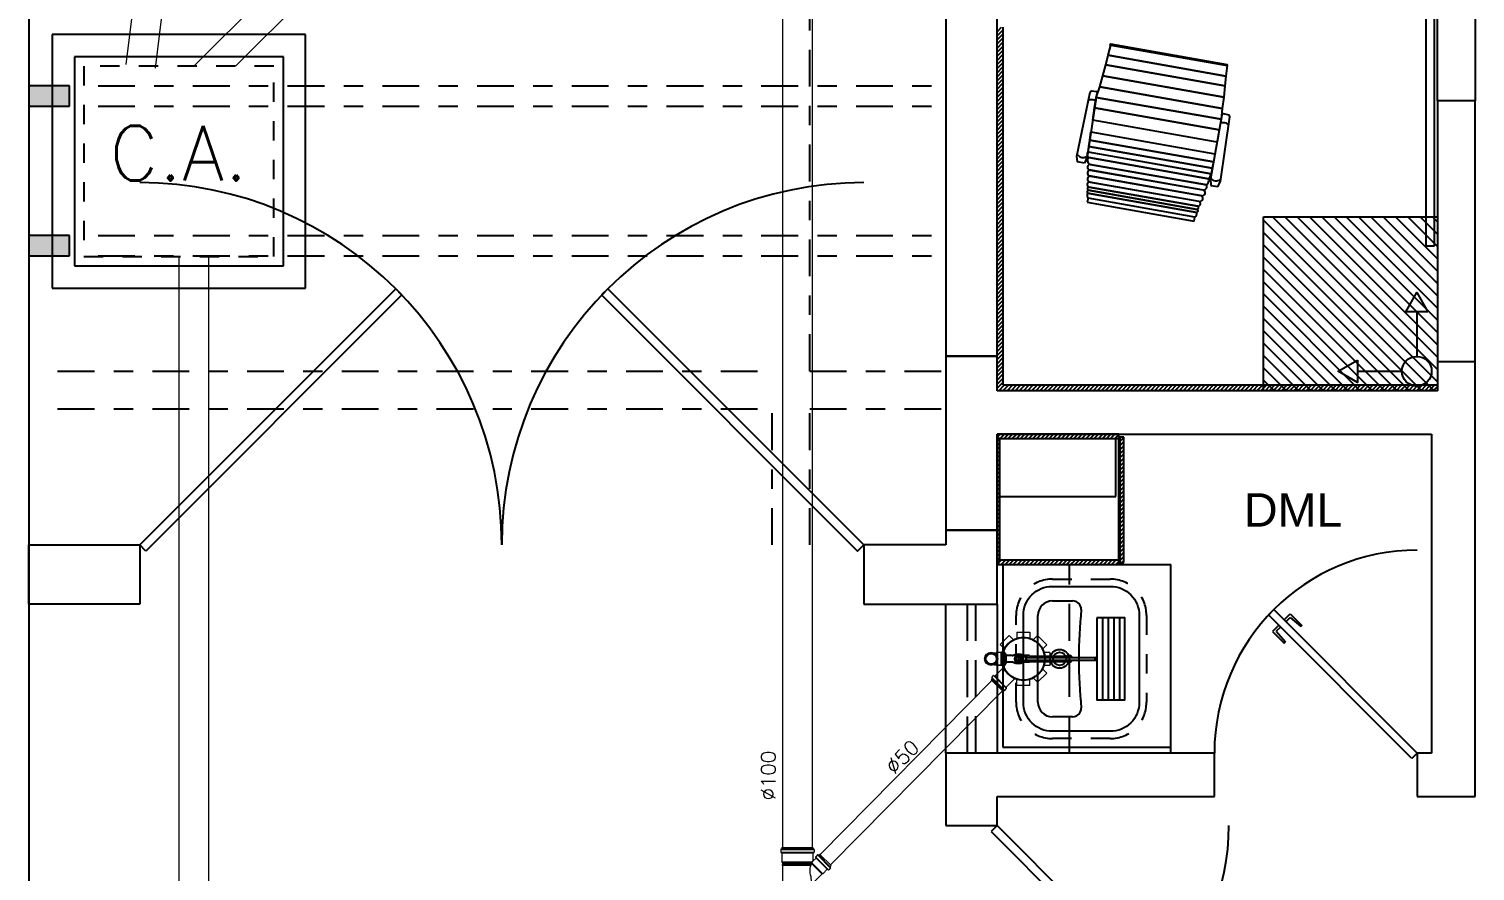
# Model space of a CAD drawing. Header units: millimetres. Extents: x 1573 to 2177, y 1587 to 1932.
# Drawn here: x 1890.93 to 1898.42, y 1909.54 to 1913.9 of the extents above; entities that cross this region are included whole.
import ezdxf
from ezdxf.enums import TextEntityAlignment as Align

# ---------------------------------------------------------------- set-up
doc = ezdxf.new("R2010")
doc.units = ezdxf.units.MM
doc.header["$LTSCALE"] = 0.03
doc.linetypes.add('DASHDOT', pattern=[25.4, 12.7, -6.35, 0, -6.35])
doc.linetypes.add('HIDDEN', pattern=[9.525, 6.35, -3.175])
for name, color, linetype in [('-HIDRO', 8, 'Continuous'), ('HIDROGRAFIA', 4, 'Continuous'), ('Texto-Tubos', 7, 'Continuous'), ('Tinterno', 9, 'Continuous')]:
    doc.layers.add(name, color=color, linetype=linetype)
doc.layers.add('TigreCad', color=2, linetype='Continuous', lineweight=13)
doc.styles.add('ARIAL', font='arial.ttf')
doc.styles.add('R80', font='simplex.shx', dxfattribs={"height": 12})
doc.styles.add('TCTUBOS-TXT', font='txt.shx')

# ---------------------------------------------------------------- blocks, each defined once
blk = doc.blocks.new('j9n40s')
at = {"layer": 'TigreCad'}
for p, q in [((9.8, 20.6), (17.8, 20.6)), ((19, 21.8), (17.8, 20.6)), ((17.8, 20.6), (17.8, 14.3)), ((19, 12.6), (19, 21.8)), ((34, 21.8), (19, 21.8)), ((35, 22.8), (34, 21.8)), ((39, 22.8), (35, 22.8)), ((35, 22.8), (35, -22.8)), ((39, 22.8), (39, -22.8)), ((9.8, -20.6), (17.8, -20.6)), ((17.8, -20.6), (17.8, -14.3)), ((19, -21.8), (17.8, -20.6)), ((19, -12.6), (19, -21.8)), ((34, -21.8), (19, -21.8)), ((35, -22.8), (34, -21.8)), ((39, -22.8), (35, -22.8))]:
    blk.add_line(p, q, dxfattribs=at)
for radius in [22.8, 20]:
    blk.add_circle((0, 0), radius, dxfattribs=at)
at = {"layer": 'Tinterno'}
blk.add_line((34, 21.8), (34, -21.8), dxfattribs=at)
blk.add_circle((0, 0), 18.8, dxfattribs=at)
blk = doc.blocks.new('27150012p')
at = {"layer": 'TigreCad'}
for p, q in [((-80.6, 48.8), (-48.8, 80.6)), ((-48.8, 80.6), (-35.1, 66.9)), ((-22.5, 91.5), (-22.5, 72.1)), ((-22.5, 91.5), (22.5, 91.5)), ((22.5, 91.5), (22.5, 72.1)), ((48.8, 80.6), (35.1, 66.9)), ((48.8, 80.6), (80.6, 48.8)), ((-91.5, -22.5), (-91.5, 22.5)), ((-91.5, 22.5), (-72.1, 22.5)), ((-80.6, 48.8), (-66.9, 35.1)), ((80.6, 48.8), (66.9, 35.1)), ((111.4, 27.4), (70.4, 27.4)), ((112.7, 30.9), (112.4, 28.3)), ((122.4, 31.8), (113.7, 31.8)), ((113.7, 30.8), (113.7, -30.8)), ((122.4, 30.8), (122.4, -30.8)), ((123.4, 31.1), (124.2, 28.1)), ((129.5, 27.4), (125.1, 27.4)), ((129.5, 27.4), (129.5, -27.4)), ((-91.5, -22.5), (-72.1, -22.5)), ((-80.6, -48.8), (-66.9, -35.1)), ((-48.8, -80.6), (-80.6, -48.8)), ((80.6, -48.8), (48.8, -80.6)), ((80.6, -48.8), (66.9, -35.1)), ((111.4, -27.4), (70.4, -27.4)), ((112.7, -30.9), (112.4, -28.3)), ((122.4, -31.8), (113.7, -31.8)), ((123.4, -31.1), (124.2, -28.1)), ((129.5, -27.4), (125.1, -27.4)), ((-48.8, -80.6), (-35.1, -66.9)), ((-22.5, -91.5), (-22.5, -72.1)), ((22.5, -91.5), (-22.5, -91.5)), ((22.5, -91.5), (22.5, -72.1)), ((48.8, -80.6), (35.1, -66.9))]:
    blk.add_line(p, q, dxfattribs=at)
blk.add_circle((0, 0), 75.5, dxfattribs=at)
for centre, start, end in [((111.4, 28.4), 270, 355), ((113.7, 30.8), 90, 175), ((122.4, 30.8), 15, 90), ((125.1, 28.4), 195, 270), ((111.4, -28.4), 5, 90), ((113.7, -30.8), 185, 270), ((122.4, -30.8), 270, 345), ((125.1, -28.4), 90, 165)]:
    blk.add_arc(centre, 1, start, end, dxfattribs=at)
at = {"layer": 'Tinterno'}
for p, q in [((112.4, 27.4), (112.4, -27.4)), ((124.4, 27.4), (124.4, -27.4))]:
    blk.add_line(p, q, dxfattribs=at)
blk.add_circle((0, 0), 73.5, dxfattribs=at)
blk = doc.blocks.new('26277469p')
at = {"layer": 'TigreCad'}
for p, q in [((78, 50.8), (6, 50.8)), ((78, 50.8), (78.1, 52.3)), ((78, -46.9), (78, 50.8)), ((78.1, -46.9), (78.1, 52.3)), ((81.1, 52.3), (78.1, 52.3)), ((81.1, -47.9), (81.1, 52.3)), ((81.2, 50.8), (81.1, 52.3)), ((81.2, -48), (81.2, 50.8)), ((87.4, 50.8), (81.2, 50.8)), ((89.8, 53.2), (87.4, 50.8)), ((89.8, -51.8), (89.8, 53.2)), ((121.7, 53.2), (89.8, 53.2)), ((122.9, 56.7), (122.7, 54.2)), ((133.3, 57.6), (123.9, 57.6)), ((123.9, 56.6), (123.9, -56.7)), ((133.3, 56.6), (133.3, -56.7)), ((134.3, 56.9), (135.1, 54)), ((140.5, 53.2), (136.1, 53.2)), ((140.5, 53.2), (140.5, -53.3)), ((14.9, -50.8), (6, -50.8)), ((49.6, -85.4), (14.9, -50.8)), ((49.6, -88.3), (87.3, -50.5)), ((49.6, -88.3), (49.6, -85.4)), ((64.8, -103.4), (49.6, -88.3)), ((106.9, -63.4), (63.4, -106.9)), ((113.6, -70.1), (70.1, -113.6)), ((116.2, -77.5), (77.5, -116.2)), ((103.4, -64.8), (93.6, -55)), ((121.7, -53.3), (94.3, -53.3)), ((106.8, -63.1), (104.8, -64.8)), ((114.4, -69.4), (108.2, -63.2)), ((114.5, -70.6), (113, -73.3)), ((116.2, -77.5), (113.1, -74.5)), ((122.9, -56.7), (122.7, -54.2)), ((133.3, -57.7), (123.9, -57.7)), ((134.3, -56.9), (135.1, -54)), ((140.5, -53.3), (136.1, -53.3)), ((63.1, -106.8), (64.8, -104.8)), ((69.4, -114.4), (63.2, -108.2)), ((70.6, -114.5), (73.3, -113)), ((77.5, -116.2), (74.5, -113.1))]:
    blk.add_line(p, q, dxfattribs=at)
blk.add_lwpolyline([(15.8, -51.2, -0.013476), (38.9, -47.1, -0.106485), (67.2, -44.2, -0.09207), (93.5, -53.8, -0.112954)], format="xyb", dxfattribs=at)
for centre, start, end in [((121.7, 54.2), 270, 355), ((123.9, 56.6), 90, 175), ((133.3, 56.6), 15, 90), ((136.1, 54.2), 195, 270), ((14.9, -51.8), 34.2682, 90), ((94.3, -54.3), 90, 225), ((104.1, -64.1), 225, 310), ((107.4, -63.9), 45, 130), ((113.8, -73.8), 150, 225), ((113.6, -70.1), 330, 45), ((121.7, -54.3), 5, 90), ((123.9, -56.7), 185, 270), ((133.3, -56.7), 270, 345), ((136.1, -54.3), 90, 165), ((63.9, -107.4), 140, 225), ((64.1, -104.1), 320, 45), ((70.1, -113.6), 225, 300), ((73.8, -113.8), 45, 120)]:
    blk.add_arc(centre, 1, start, end, dxfattribs=at)
at = {"layer": 'Tinterno'}
for p, q in [((6, 50.8), (6, -50.8)), ((87.4, -50.6), (87.4, 50.8)), ((122.6, 53.2), (122.6, -53.3)), ((135.3, 53.2), (135.3, -53.3)), ((85.3, -49.6), (49.6, -85.4)), ((104.1, -65.4), (65.4, -104.1)), ((112.6, -73.9), (73.9, -112.6))]:
    blk.add_line(p, q, dxfattribs=at)
blk = doc.blocks.new('_cxareia')
for p, q in [((40, 40), (-40, 40)), ((-40, 40), (-40, -40)), ((40, -40), (40, 40)), ((-40, -40), (40, -40))]:
    blk.add_line(p, q)
at = {"color": 1, "linetype": 'Continuous', "ltscale": 0.5}
for p, q in [((33, 33), (-33, 33)), ((-33, 33), (-33, -33)), ((33, -33), (33, 33)), ((-33, -33), (33, -33))]:
    blk.add_line(p, q, dxfattribs=at)
at = {"color": 1, "linetype": 'HIDDEN', "ltscale": 0.5}
for p, q in [((30, 30), (-30, 30)), ((-30, 30), (-30, -30)), ((30, -30), (30, 30)), ((-30, -30), (30, -30))]:
    blk.add_line(p, q, dxfattribs=at)
at = {"style": 'R80'}
blk.add_text('C.A.', height=17.28, dxfattribs=at).set_placement((-21.97, -6.06))

msp = doc.modelspace()

# ---------------------------------------------------------------- hatches: boundary and pattern name
at = {"layer": '-HIDRO'}
h = msp.add_hatch(color=256, dxfattribs=at)
h.dxf.hatch_style = 1
h.paths.add_polyline_path([(1890.9293, 1913.5024), (1891.1392, 1913.5024), (1891.1392, 1913.6074), (1890.9293, 1913.6074)])
h = msp.add_hatch(color=256, dxfattribs=at)
h.dxf.hatch_style = 1
h.paths.add_polyline_path([(1890.9293, 1912.728), (1891.1392, 1912.728), (1891.1392, 1912.833), (1890.9293, 1912.833)])

# ---------------------------------------------------------------- linework, layer by layer
for p, q in [((1890.9293, 1928.7343), (1890.9293, 1894.8495)), ((1898.2215, 1913.5291), (1898.2215, 1915.1066)), ((1898.4164, 1915.1066), (1898.4164, 1913.5291)), ((1898.1615, 1914.2789), (1898.1615, 1912.7793)), ((1898.2065, 1912.7793), (1898.2065, 1914.2789)), ((1895.6768, 1913.9819), (1895.6768, 1912.208)), ((1895.9422, 1912.208), (1895.9422, 1913.9819)), ((1895.9722, 1913.91), (1895.9722, 1912.0596)), ((1896.516, 1913.7653), (1896.53, 1913.8179)), ((1896.53, 1913.8179), (1897.1334, 1913.7115)), ((1896.4892, 1913.6596), (1896.5047, 1913.7164)), ((1896.5047, 1913.7164), (1896.516, 1913.7653)), ((1896.5047, 1913.7164), (1897.1203, 1913.6079)), ((1897.1203, 1913.6079), (1896.5047, 1913.7164)), ((1896.516, 1913.7653), (1897.1264, 1913.6577)), ((1897.1264, 1913.6577), (1896.516, 1913.7653)), ((1896.473, 1913.602), (1896.4892, 1913.6596)), ((1896.4892, 1913.6596), (1897.1148, 1913.5493)), ((1897.1148, 1913.5493), (1896.4892, 1913.6596)), ((1897.1264, 1913.6577), (1897.1203, 1913.6079)), ((1897.1334, 1913.7115), (1897.1264, 1913.6577)), ((1891.1392, 1913.6074), (1890.9293, 1913.6074)), ((1890.9293, 1913.6074), (1890.9293, 1913.5024)), ((1891.1392, 1913.5024), (1891.1392, 1913.6074)), ((1896.4547, 1913.5472), (1896.473, 1913.602)), ((1896.473, 1913.602), (1897.1066, 1913.4903)), ((1897.1066, 1913.4903), (1896.473, 1913.602)), ((1897.1203, 1913.6079), (1897.1148, 1913.5493)), ((1890.9293, 1913.5024), (1891.1392, 1913.5024)), ((1896.437, 1913.4293), (1896.4467, 1913.4938)), ((1896.4467, 1913.4938), (1896.4547, 1913.5472)), ((1897.0918, 1913.38), (1896.4467, 1913.4938)), ((1896.4467, 1913.4938), (1897.0918, 1913.38)), ((1897.1015, 1913.4339), (1896.4547, 1913.5472)), ((1896.4547, 1913.5472), (1897.1015, 1913.4339)), ((1897.1066, 1913.4903), (1897.1015, 1913.4339)), ((1897.1148, 1913.5493), (1897.1066, 1913.4903)), ((1898.4164, 1913.5291), (1898.2215, 1913.5291)), ((1898.2215, 1913.5291), (1898.2215, 1912.1795)), ((1898.4164, 1912.1795), (1898.4164, 1913.5291)), ((1897.0803, 1913.3159), (1896.437, 1913.4293)), ((1897.1015, 1913.4339), (1897.0918, 1913.38)), ((1896.4216, 1913.3261), (1896.4279, 1913.3685)), ((1896.4279, 1913.3685), (1897.0693, 1913.2554)), ((1897.0918, 1913.38), (1897.0803, 1913.3159)), ((1896.4124, 1913.2648), (1896.4167, 1913.2936)), ((1896.4124, 1913.2651), (1897.0508, 1913.1523)), ((1897.0508, 1913.1523), (1896.4124, 1913.2648)), ((1896.4167, 1913.2936), (1896.4216, 1913.3261)), ((1897.0559, 1913.1809), (1896.4167, 1913.2936)), ((1896.4167, 1913.2936), (1897.0559, 1913.1809)), ((1897.0617, 1913.2132), (1896.4216, 1913.3261)), ((1896.4216, 1913.3261), (1897.0617, 1913.2132)), ((1897.037, 1913.1264), (1896.4161, 1913.2359)), ((1896.4161, 1913.2359), (1897.037, 1913.1264)), ((1897.0252, 1913.0944), (1896.4215, 1913.2009)), ((1896.424, 1913.2004), (1897.0252, 1913.0944)), ((1897.0617, 1913.2132), (1897.0559, 1913.1809)), ((1897.0693, 1913.2554), (1897.0617, 1913.2132)), ((1897.0011, 1913.0382), (1896.4184, 1913.1409)), ((1897.0111, 1913.0675), (1896.419, 1913.1719)), ((1896.4237, 1913.1711), (1897.0064, 1913.0683)), ((1896.4255, 1913.1397), (1896.994, 1913.0394)), ((1897.0559, 1913.1809), (1897.0508, 1913.1523)), ((1896.4101, 1913.0516), (1896.9755, 1912.9519)), ((1896.9755, 1912.9519), (1896.4101, 1913.0516)), ((1896.4101, 1913.0516), (1896.9755, 1912.9519)), ((1896.4129, 1913.0677), (1896.9783, 1912.968)), ((1896.9783, 1912.968), (1896.4158, 1913.0672)), ((1896.9812, 1912.9845), (1896.4187, 1913.0836)), ((1896.4187, 1913.0836), (1896.9812, 1912.9845)), ((1896.9887, 1913.0091), (1896.4201, 1913.1094)), ((1896.4232, 1913.1089), (1896.9856, 1913.0097)), ((1896.4125, 1913.0258), (1896.4088, 1913.0049)), ((1896.4088, 1913.0049), (1896.9619, 1912.9074)), ((1896.9655, 1912.9282), (1896.4125, 1913.0258)), ((1896.9655, 1912.9282), (1896.4125, 1913.0258)), ((1896.9655, 1912.9282), (1896.4125, 1913.0258)), ((1896.9619, 1912.9074), (1896.9655, 1912.9282)), ((1897.3217, 1912.0296), (1897.3217, 1912.9293)), ((1897.3217, 1912.9293), (1898.2215, 1912.9293)), ((1898.2041, 1912.0296), (1897.3217, 1912.9119)), ((1898.2215, 1912.0758), (1897.368, 1912.9293)), ((1898.2215, 1912.1395), (1897.4316, 1912.9293)), ((1898.2215, 1912.2031), (1897.4953, 1912.9293)), ((1898.2215, 1912.2667), (1897.5589, 1912.9293)), ((1898.2215, 1912.3303), (1897.6225, 1912.9293)), ((1898.2215, 1912.3939), (1897.6861, 1912.9293)), ((1898.2215, 1912.4576), (1897.7497, 1912.9293)), ((1898.2215, 1912.5212), (1897.8133, 1912.9293)), ((1898.2215, 1912.5848), (1897.877, 1912.9293)), ((1898.2215, 1912.6484), (1897.9406, 1912.9293)), ((1898.2215, 1912.712), (1898.0042, 1912.9293)), ((1898.2215, 1912.7757), (1898.0678, 1912.9293)), ((1898.2215, 1912.8393), (1898.1314, 1912.9293)), ((1898.2215, 1912.9029), (1898.1951, 1912.9293)), ((1898.2215, 1912.9293), (1898.2215, 1912.0296)), ((1891.1392, 1912.833), (1890.9293, 1912.833)), ((1890.9293, 1912.833), (1890.9293, 1912.728)), ((1891.1392, 1912.728), (1891.1392, 1912.833)), ((1897.8099, 1912.3601), (1897.3217, 1912.8483)), ((1897.8099, 1912.2965), (1897.3217, 1912.7847)), ((1898.1615, 1912.7793), (1898.2065, 1912.7793)), ((1890.9293, 1912.728), (1891.1392, 1912.728)), ((1897.8099, 1912.2329), (1897.3217, 1912.7211)), ((1897.8099, 1912.1693), (1897.3217, 1912.6575)), ((1897.8099, 1912.1056), (1897.3217, 1912.5938)), ((1891.5028, 1911.2318), (1892.8282, 1912.5572)), ((1892.86, 1912.5254), (1891.5346, 1911.2)), ((1892.8282, 1912.5572), (1892.86, 1912.5254)), ((1893.9262, 1912.5572), (1893.8944, 1912.5254)), ((1893.8944, 1912.5254), (1895.2198, 1911.2)), ((1895.2516, 1911.2318), (1893.9262, 1912.5572)), ((1897.8099, 1912.042), (1897.3217, 1912.5302)), ((1897.7588, 1912.0296), (1897.3217, 1912.4666)), ((1897.6952, 1912.0296), (1897.3217, 1912.403)), ((1897.6315, 1912.0296), (1897.3217, 1912.3394)), ((1898.1405, 1912.0296), (1897.8099, 1912.3601)), ((1898.0769, 1912.0296), (1897.8099, 1912.2965)), ((1897.5679, 1912.0296), (1897.3217, 1912.2757)), ((1898.0132, 1912.0296), (1897.8099, 1912.2329)), ((1895.9422, 1912.208), (1895.6768, 1912.208)), ((1895.6768, 1912.208), (1895.6768, 1911.3083)), ((1895.6768, 1912.208), (1895.9422, 1912.208)), ((1895.9422, 1912.0296), (1895.9422, 1912.208)), ((1897.5043, 1912.0296), (1897.3217, 1912.2121)), ((1897.4407, 1912.0296), (1897.3217, 1912.1485)), ((1897.9496, 1912.0296), (1897.8099, 1912.1693)), ((1898.4164, 1912.1795), (1898.2215, 1912.1795)), ((1898.2215, 1912.1795), (1898.2215, 1912.0296)), ((1898.4164, 1909.9302), (1898.4164, 1912.1795)), ((1897.3771, 1912.0296), (1897.3217, 1912.0849)), ((1897.886, 1912.0296), (1897.8099, 1912.1056)), ((1898.2215, 1912.0296), (1895.9422, 1912.0296)), ((1895.9722, 1912.0596), (1898.2215, 1912.0596)), ((1898.2215, 1912.0296), (1897.3217, 1912.0296)), ((1897.8224, 1912.0296), (1897.8099, 1912.042)), ((1895.9422, 1911.3083), (1895.9422, 1911.8046)), ((1895.9422, 1911.8046), (1898.1915, 1911.8046)), ((1898.1915, 1911.8046), (1898.1915, 1910.1552)), ((1895.6768, 1911.3083), (1895.6768, 1911.3083)), ((1895.6768, 1911.3083), (1895.9422, 1911.3083)), ((1895.9422, 1911.3083), (1895.6768, 1911.3083)), ((1895.6768, 1911.3083), (1895.6768, 1911.2318)), ((1895.9422, 1911.2964), (1895.9422, 1911.3083)), ((1895.9422, 1910.9259), (1895.9422, 1911.2964)), ((1890.9293, 1911.2318), (1891.5028, 1911.2318)), ((1890.9293, 1910.9259), (1890.9293, 1911.2318)), ((1891.5346, 1911.2), (1891.5028, 1911.2318)), ((1891.5028, 1911.2318), (1891.5028, 1910.9259)), ((1895.2198, 1911.2), (1895.2516, 1911.2318)), ((1895.2516, 1911.2318), (1895.2516, 1910.9259)), ((1895.6768, 1911.2318), (1895.2516, 1911.2318)), ((1895.9722, 1911.1299), (1896.8419, 1911.1298)), ((1895.9722, 1911.1299), (1895.9722, 1910.1851)), ((1896.8419, 1910.1851), (1896.8419, 1911.1298)), ((1898.1915, 1911.0549), (1898.1915, 1910.1552)), ((1896.2279, 1910.9424), (1896.3328, 1910.9424)), ((1891.5028, 1910.9259), (1890.9293, 1910.9259)), ((1895.2516, 1910.9259), (1895.9422, 1910.9259)), ((1895.6768, 1910.1552), (1895.6768, 1910.9259)), ((1895.9422, 1910.9259), (1895.9422, 1910.1552)), ((1896.1529, 1910.4176), (1896.1529, 1910.8674)), ((1897.3464, 1910.8696), (1897.3743, 1910.8974)), ((1898.0887, 1910.1273), (1897.3464, 1910.8696)), ((1897.3743, 1910.8974), (1898.1165, 1910.1552)), ((1897.4275, 1910.8441), (1897.4594, 1910.876)), ((1897.4594, 1910.876), (1897.5198, 1910.8156)), ((1896.4872, 1910.8553), (1896.4872, 1910.4297)), ((1896.5164, 1910.8553), (1896.5164, 1910.4297)), ((1896.5456, 1910.8553), (1896.5456, 1910.4297)), ((1896.5748, 1910.8553), (1896.5748, 1910.4297)), ((1897.3997, 1910.8163), (1897.3678, 1910.7844)), ((1897.409, 1910.807), (1897.3869, 1910.7849)), ((1897.4368, 1910.8348), (1897.4589, 1910.8569)), ((1897.4589, 1910.8569), (1897.5137, 1910.8095)), ((1897.5198, 1910.8156), (1897.5137, 1910.8095)), ((1897.3678, 1910.7844), (1897.4282, 1910.7241)), ((1897.3869, 1910.7849), (1897.4343, 1910.7301)), ((1897.4282, 1910.7241), (1897.4343, 1910.7301)), ((1895.9722, 1910.605), (1895.9722, 1910.68)), ((1895.9722, 1910.68), (1895.9767, 1910.68)), ((1895.9767, 1910.68), (1895.9842, 1910.6695)), ((1895.9767, 1910.605), (1895.9767, 1910.68)), ((1895.9842, 1910.6155), (1895.9842, 1910.6695)), ((1895.9842, 1910.6155), (1895.9842, 1910.6695)), ((1895.9842, 1910.6155), (1895.9842, 1910.6695)), ((1895.9842, 1910.6167), (1895.9842, 1910.6683)), ((1895.9842, 1910.6672), (1895.9842, 1910.6178)), ((1895.9857, 1910.6672), (1895.9842, 1910.6672)), ((1895.9842, 1910.6663), (1895.9842, 1910.6188)), ((1895.9842, 1910.6215), (1895.9842, 1910.6635)), ((1895.9842, 1910.6279), (1895.9842, 1910.6571)), ((1895.9872, 1910.6657), (1895.9872, 1910.6193)), ((1896.02, 1910.659), (1895.9872, 1910.659)), ((1896.0516, 1910.6425), (1896.0745, 1910.6654)), ((1896.0745, 1910.6196), (1896.0516, 1910.6425)), ((1896.0925, 1910.6526), (1896.0647, 1910.6526)), ((1896.1101, 1910.659), (1896.0833, 1910.659)), ((1896.0925, 1910.6526), (1896.0939, 1910.6526)), ((1896.0939, 1910.6496), (1896.4533, 1910.6496)), ((1896.1101, 1910.659), (1896.1101, 1910.6496)), ((1896.1101, 1910.6567), (1896.3141, 1910.6567)), ((1895.9722, 1910.605), (1895.9767, 1910.605)), ((1895.9767, 1910.605), (1895.9842, 1910.6155)), ((1895.9857, 1910.6178), (1895.9842, 1910.6178)), ((1896.02, 1910.626), (1895.9872, 1910.626)), ((1896.0925, 1910.6324), (1896.0647, 1910.6324)), ((1896.1101, 1910.626), (1896.0833, 1910.626)), ((1896.0925, 1910.6324), (1896.0939, 1910.6324)), ((1896.0939, 1910.6354), (1896.4533, 1910.6354)), ((1896.0939, 1910.6324), (1896.0939, 1910.6324)), ((1896.1101, 1910.6354), (1896.1101, 1910.626)), ((1896.1101, 1910.6283), (1896.3141, 1910.6283)), ((1896.1218, 1910.3115), (1896.1218, 1910.3115)), ((1896.3328, 1910.3426), (1896.2279, 1910.3426)), ((1897.0668, 1910.1552), (1895.6768, 1910.1552)), ((1895.6768, 1910.1552), (1895.6768, 1909.7803)), ((1895.9722, 1910.1851), (1896.8419, 1910.1851)), ((1896.8419, 1910.1552), (1896.8419, 1910.1851)), ((1897.0668, 1909.9302), (1897.0668, 1910.1552)), ((1898.1165, 1910.1552), (1898.0887, 1910.1273)), ((1898.1915, 1910.1552), (1898.1165, 1910.1552)), ((1898.1165, 1910.1552), (1898.1165, 1909.9302)), ((1895.9422, 1909.7803), (1895.9422, 1909.9302)), ((1895.9422, 1909.9302), (1897.0668, 1909.9302)), ((1898.1165, 1909.9302), (1898.4164, 1909.9302)), ((1895.6768, 1909.7803), (1895.9422, 1909.7803)), ((1895.9422, 1909.7803), (1895.9104, 1909.7485)), ((1895.9104, 1909.7485), (1896.7586, 1908.9002)), ((1896.7904, 1908.932), (1895.9422, 1909.7803))]:
    msp.add_line(p, q, dxfattribs=at)
at = {"layer": '-HIDRO', "linetype": 'DASHDOT', "ltscale": 0.5}
for p, q in [((1894.972, 1912.1315), (1894.972, 1924.6766)), ((1891.2876, 1913.6074), (1895.6768, 1913.6074)), ((1891.2876, 1913.5024), (1895.6768, 1913.5024)), ((1891.2876, 1912.833), (1895.6768, 1912.833)), ((1891.2876, 1912.728), (1895.6768, 1912.728)), ((1891.0777, 1912.1315), (1894.777, 1912.1315)), ((1894.972, 1912.1315), (1895.6768, 1912.1315)), ((1891.0777, 1911.9366), (1894.777, 1911.9366)), ((1894.777, 1911.2318), (1894.777, 1911.9366)), ((1894.972, 1911.2318), (1894.972, 1911.9366)), ((1894.972, 1911.9366), (1895.6768, 1911.9366))]:
    msp.add_line(p, q, dxfattribs=at)
at = {"layer": '-HIDRO', "ltscale": 0.2}
for p, q in [((1895.9422, 1913.8872), (1895.9649, 1913.91)), ((1895.9422, 1913.866), (1895.9722, 1913.896)), ((1895.9422, 1913.8448), (1895.9722, 1913.8748)), ((1895.9422, 1913.8236), (1895.9722, 1913.8536)), ((1895.9422, 1913.8024), (1895.9722, 1913.8324)), ((1895.9422, 1913.7812), (1895.9722, 1913.8112)), ((1895.9422, 1913.76), (1895.9722, 1913.79)), ((1895.9422, 1913.7388), (1895.9722, 1913.7687)), ((1895.9422, 1913.7176), (1895.9722, 1913.7475)), ((1895.9422, 1913.6963), (1895.9722, 1913.7263)), ((1895.9422, 1913.6751), (1895.9722, 1913.7051)), ((1895.9422, 1913.6539), (1895.9722, 1913.6839)), ((1895.9422, 1913.6327), (1895.9722, 1913.6627)), ((1895.9422, 1913.6115), (1895.9722, 1913.6415)), ((1895.9422, 1913.5903), (1895.9722, 1913.6203)), ((1895.9422, 1913.5691), (1895.9722, 1913.5991)), ((1895.9422, 1913.5479), (1895.9722, 1913.5779)), ((1895.9422, 1913.5267), (1895.9722, 1913.5567)), ((1895.9422, 1913.5055), (1895.9722, 1913.5355)), ((1895.9422, 1913.4843), (1895.9722, 1913.5143)), ((1895.9422, 1913.4631), (1895.9722, 1913.4931)), ((1895.9422, 1913.4419), (1895.9722, 1913.4719)), ((1895.9422, 1913.4207), (1895.9722, 1913.4507)), ((1895.9422, 1913.3995), (1895.9722, 1913.4294)), ((1895.9422, 1913.3782), (1895.9722, 1913.4082)), ((1895.9422, 1913.357), (1895.9722, 1913.387)), ((1895.9422, 1913.3358), (1895.9722, 1913.3658)), ((1895.9422, 1913.3146), (1895.9722, 1913.3446)), ((1895.9422, 1913.2934), (1895.9722, 1913.3234)), ((1895.9422, 1913.2722), (1895.9722, 1913.3022)), ((1895.9422, 1913.251), (1895.9722, 1913.281)), ((1895.9422, 1913.2298), (1895.9722, 1913.2598)), ((1895.9422, 1913.2086), (1895.9722, 1913.2386)), ((1895.9422, 1913.1874), (1895.9722, 1913.2174)), ((1895.9422, 1913.1662), (1895.9722, 1913.1962)), ((1895.9422, 1913.145), (1895.9722, 1913.175)), ((1895.9422, 1913.1238), (1895.9722, 1913.1538)), ((1895.9422, 1913.1026), (1895.9722, 1913.1326)), ((1895.9422, 1913.0814), (1895.9722, 1913.1113)), ((1895.9422, 1913.0601), (1895.9722, 1913.0901)), ((1895.9422, 1913.0389), (1895.9722, 1913.0689)), ((1895.9422, 1913.0177), (1895.9722, 1913.0477)), ((1895.9422, 1912.9965), (1895.9722, 1913.0265)), ((1895.9422, 1912.9753), (1895.9722, 1913.0053)), ((1895.9422, 1912.9541), (1895.9722, 1912.9841)), ((1895.9422, 1912.9329), (1895.9722, 1912.9629)), ((1895.9422, 1912.9117), (1895.9722, 1912.9417)), ((1895.9422, 1912.8905), (1895.9722, 1912.9205)), ((1895.9422, 1912.8693), (1895.9722, 1912.8993)), ((1895.9422, 1912.8481), (1895.9722, 1912.8781)), ((1895.9422, 1912.8269), (1895.9722, 1912.8569)), ((1895.9422, 1912.8057), (1895.9722, 1912.8357)), ((1895.9422, 1912.7845), (1895.9722, 1912.8145)), ((1895.9422, 1912.7633), (1895.9722, 1912.7932)), ((1895.9422, 1912.7421), (1895.9722, 1912.772)), ((1895.9422, 1912.7208), (1895.9722, 1912.7508)), ((1895.9422, 1912.6996), (1895.9722, 1912.7296)), ((1895.9422, 1912.6784), (1895.9722, 1912.7084)), ((1895.9422, 1912.6572), (1895.9722, 1912.6872)), ((1895.9422, 1912.636), (1895.9722, 1912.666)), ((1895.9422, 1912.6148), (1895.9722, 1912.6448)), ((1895.9422, 1912.5936), (1895.9722, 1912.6236)), ((1895.9422, 1912.5724), (1895.9722, 1912.6024)), ((1895.9422, 1912.5512), (1895.9722, 1912.5812)), ((1895.9422, 1912.53), (1895.9722, 1912.56)), ((1895.9422, 1912.5088), (1895.9722, 1912.5388)), ((1895.9422, 1912.4876), (1895.9722, 1912.5176)), ((1895.9422, 1912.4664), (1895.9722, 1912.4964)), ((1895.9422, 1912.4452), (1895.9722, 1912.4752)), ((1895.9422, 1912.424), (1895.9722, 1912.4539)), ((1895.9422, 1912.4027), (1895.9722, 1912.4327)), ((1895.9422, 1912.3815), (1895.9722, 1912.4115)), ((1895.9422, 1912.3603), (1895.9722, 1912.3903)), ((1895.9422, 1912.3391), (1895.9722, 1912.3691)), ((1895.9422, 1912.3179), (1895.9722, 1912.3479)), ((1895.9422, 1912.2967), (1895.9722, 1912.3267)), ((1895.9422, 1912.2755), (1895.9722, 1912.3055)), ((1895.9422, 1912.2543), (1895.9722, 1912.2843)), ((1895.9422, 1912.2331), (1895.9722, 1912.2631)), ((1895.9422, 1912.2119), (1895.9722, 1912.2419)), ((1895.9422, 1912.1907), (1895.9722, 1912.2207)), ((1895.9422, 1912.1695), (1895.9722, 1912.1995)), ((1895.9422, 1912.1483), (1895.9722, 1912.1783)), ((1895.9422, 1912.1271), (1895.9722, 1912.1571)), ((1895.9422, 1912.1059), (1895.9722, 1912.1358)), ((1895.9422, 1912.0847), (1895.9722, 1912.1146)), ((1895.9422, 1912.0634), (1895.9722, 1912.0934)), ((1895.9422, 1912.0422), (1895.9722, 1912.0722)), ((1895.9507, 1912.0296), (1895.9807, 1912.0596)), ((1895.9719, 1912.0296), (1896.0019, 1912.0596)), ((1895.9931, 1912.0296), (1896.0231, 1912.0596)), ((1896.0143, 1912.0296), (1896.0443, 1912.0596)), ((1896.0355, 1912.0296), (1896.0655, 1912.0596)), ((1896.0567, 1912.0296), (1896.0867, 1912.0596)), ((1896.0779, 1912.0296), (1896.1079, 1912.0596)), ((1896.0992, 1912.0296), (1896.1291, 1912.0596)), ((1896.1204, 1912.0296), (1896.1504, 1912.0596)), ((1896.1416, 1912.0296), (1896.1716, 1912.0596)), ((1896.1628, 1912.0296), (1896.1928, 1912.0596)), ((1896.184, 1912.0296), (1896.214, 1912.0596)), ((1896.2052, 1912.0296), (1896.2352, 1912.0596)), ((1896.2264, 1912.0296), (1896.2564, 1912.0596)), ((1896.2476, 1912.0296), (1896.2776, 1912.0596)), ((1896.2688, 1912.0296), (1896.2988, 1912.0596)), ((1896.29, 1912.0296), (1896.32, 1912.0596)), ((1896.3112, 1912.0296), (1896.3412, 1912.0596)), ((1896.3324, 1912.0296), (1896.3624, 1912.0596)), ((1896.3536, 1912.0296), (1896.3836, 1912.0596)), ((1896.3748, 1912.0296), (1896.4048, 1912.0596)), ((1896.396, 1912.0296), (1896.426, 1912.0596)), ((1896.4173, 1912.0296), (1896.4472, 1912.0596)), ((1896.4385, 1912.0296), (1896.4685, 1912.0596)), ((1896.4597, 1912.0296), (1896.4897, 1912.0596)), ((1896.4809, 1912.0296), (1896.5109, 1912.0596)), ((1896.5021, 1912.0296), (1896.5321, 1912.0596)), ((1896.5233, 1912.0296), (1896.5533, 1912.0596)), ((1896.5445, 1912.0296), (1896.5745, 1912.0596)), ((1896.5657, 1912.0296), (1896.5957, 1912.0596)), ((1896.5869, 1912.0296), (1896.6169, 1912.0596)), ((1896.6081, 1912.0296), (1896.6381, 1912.0596)), ((1896.6293, 1912.0296), (1896.6593, 1912.0596)), ((1896.6505, 1912.0296), (1896.6805, 1912.0596)), ((1896.6717, 1912.0296), (1896.7017, 1912.0596)), ((1896.6929, 1912.0296), (1896.7229, 1912.0596)), ((1896.7141, 1912.0296), (1896.7441, 1912.0596)), ((1896.7354, 1912.0296), (1896.7653, 1912.0596)), ((1896.7566, 1912.0296), (1896.7865, 1912.0596)), ((1896.7778, 1912.0296), (1896.8078, 1912.0596)), ((1896.799, 1912.0296), (1896.829, 1912.0596)), ((1896.8202, 1912.0296), (1896.8502, 1912.0596)), ((1896.8414, 1912.0296), (1896.8714, 1912.0596)), ((1896.8626, 1912.0296), (1896.8926, 1912.0596)), ((1896.8838, 1912.0296), (1896.9138, 1912.0596)), ((1896.905, 1912.0296), (1896.935, 1912.0596)), ((1896.9262, 1912.0296), (1896.9562, 1912.0596)), ((1896.9474, 1912.0296), (1896.9774, 1912.0596)), ((1896.9686, 1912.0296), (1896.9986, 1912.0596)), ((1896.9898, 1912.0296), (1897.0198, 1912.0596)), ((1897.011, 1912.0296), (1897.041, 1912.0596)), ((1897.0322, 1912.0296), (1897.0622, 1912.0596)), ((1897.0534, 1912.0296), (1897.0834, 1912.0596)), ((1897.0747, 1912.0296), (1897.1046, 1912.0596)), ((1897.0959, 1912.0296), (1897.1259, 1912.0596)), ((1897.1171, 1912.0296), (1897.1471, 1912.0596)), ((1897.1383, 1912.0296), (1897.1683, 1912.0596)), ((1897.1595, 1912.0296), (1897.1895, 1912.0596)), ((1897.1807, 1912.0296), (1897.2107, 1912.0596)), ((1897.2019, 1912.0296), (1897.2319, 1912.0596)), ((1897.2231, 1912.0296), (1897.2531, 1912.0596)), ((1897.2443, 1912.0296), (1897.2743, 1912.0596)), ((1897.2655, 1912.0296), (1897.2955, 1912.0596)), ((1897.2867, 1912.0296), (1897.3167, 1912.0596)), ((1897.3079, 1912.0296), (1897.3379, 1912.0596)), ((1897.3291, 1912.0296), (1897.3591, 1912.0596)), ((1897.3503, 1912.0296), (1897.3803, 1912.0596)), ((1897.3715, 1912.0296), (1897.4015, 1912.0596)), ((1897.3928, 1912.0296), (1897.4227, 1912.0596)), ((1897.414, 1912.0296), (1897.444, 1912.0596)), ((1897.4352, 1912.0296), (1897.4652, 1912.0596)), ((1897.4564, 1912.0296), (1897.4864, 1912.0596)), ((1897.4776, 1912.0296), (1897.5076, 1912.0596)), ((1897.4988, 1912.0296), (1897.5288, 1912.0596)), ((1897.52, 1912.0296), (1897.55, 1912.0596)), ((1897.5412, 1912.0296), (1897.5712, 1912.0596)), ((1897.5624, 1912.0296), (1897.5924, 1912.0596)), ((1897.5836, 1912.0296), (1897.6136, 1912.0596)), ((1897.6048, 1912.0296), (1897.6348, 1912.0596)), ((1897.626, 1912.0296), (1897.656, 1912.0596)), ((1897.6472, 1912.0296), (1897.6772, 1912.0596)), ((1897.6684, 1912.0296), (1897.6984, 1912.0596)), ((1897.6896, 1912.0296), (1897.7196, 1912.0596)), ((1897.7109, 1912.0296), (1897.7408, 1912.0596)), ((1897.7321, 1912.0296), (1897.762, 1912.0596)), ((1897.7533, 1912.0296), (1897.7833, 1912.0596)), ((1897.7745, 1912.0296), (1897.8045, 1912.0596)), ((1897.7957, 1912.0296), (1897.8257, 1912.0596)), ((1897.8169, 1912.0296), (1897.8469, 1912.0596)), ((1897.8381, 1912.0296), (1897.8681, 1912.0596)), ((1897.8593, 1912.0296), (1897.8893, 1912.0596)), ((1897.8805, 1912.0296), (1897.9105, 1912.0596)), ((1897.9017, 1912.0296), (1897.9317, 1912.0596)), ((1897.9229, 1912.0296), (1897.9529, 1912.0596)), ((1897.9441, 1912.0296), (1897.9741, 1912.0596)), ((1897.9653, 1912.0296), (1897.9953, 1912.0596)), ((1897.9865, 1912.0296), (1898.0165, 1912.0596)), ((1898.0077, 1912.0296), (1898.0377, 1912.0596)), ((1898.0289, 1912.0296), (1898.0589, 1912.0596)), ((1898.0502, 1912.0296), (1898.0801, 1912.0596)), ((1898.0714, 1912.0296), (1898.1014, 1912.0596)), ((1898.0926, 1912.0296), (1898.1226, 1912.0596)), ((1898.1138, 1912.0296), (1898.1438, 1912.0596)), ((1898.135, 1912.0296), (1898.165, 1912.0596)), ((1898.1562, 1912.0296), (1898.1862, 1912.0596)), ((1898.1774, 1912.0296), (1898.2074, 1912.0596)), ((1898.1986, 1912.0296), (1898.2215, 1912.0524)), ((1898.2198, 1912.0296), (1898.2215, 1912.0312))]:
    msp.add_line(p, q, dxfattribs=at)
at = {"layer": '-HIDRO', "ltscale": 0.1}
for p, q in [((1898.1147, 1912.4375), (1898.1147, 1912.2072)), ((1897.8076, 1912.1304), (1898.0379, 1912.1304))]:
    msp.add_line(p, q, dxfattribs=at)
at = {"layer": '-HIDRO', "ltscale": 5}
for p, q in [((1896.572, 1911.8046), (1895.9422, 1911.8046)), ((1895.9422, 1911.8046), (1895.9422, 1911.7821)), ((1895.9422, 1911.7885), (1895.9583, 1911.8046)), ((1895.9422, 1911.7821), (1896.572, 1911.7821)), ((1895.9557, 1911.7821), (1895.9422, 1911.7821)), ((1895.9422, 1911.7821), (1895.9422, 1911.1523)), ((1895.9422, 1911.7673), (1895.9557, 1911.7808)), ((1895.9557, 1911.1523), (1895.9557, 1911.7821)), ((1895.957, 1911.7821), (1895.9795, 1911.8046)), ((1895.9782, 1911.7821), (1896.0007, 1911.8046)), ((1895.9994, 1911.7821), (1896.0219, 1911.8046)), ((1896.0206, 1911.7821), (1896.0431, 1911.8046)), ((1896.0418, 1911.7821), (1896.0643, 1911.8046)), ((1896.063, 1911.7821), (1896.0855, 1911.8046)), ((1896.0843, 1911.7821), (1896.1067, 1911.8046)), ((1896.1055, 1911.7821), (1896.128, 1911.8046)), ((1896.1267, 1911.7821), (1896.1492, 1911.8046)), ((1896.1479, 1911.7821), (1896.1704, 1911.8046)), ((1896.1691, 1911.7821), (1896.1916, 1911.8046)), ((1896.1903, 1911.7821), (1896.2128, 1911.8046)), ((1896.2115, 1911.7821), (1896.234, 1911.8046)), ((1896.2327, 1911.7821), (1896.2552, 1911.8046)), ((1896.2539, 1911.7821), (1896.2764, 1911.8046)), ((1896.2751, 1911.7821), (1896.2976, 1911.8046)), ((1896.2963, 1911.7821), (1896.3188, 1911.8046)), ((1896.3175, 1911.7821), (1896.34, 1911.8046)), ((1896.3387, 1911.7821), (1896.3612, 1911.8046)), ((1896.3599, 1911.7821), (1896.3824, 1911.8046)), ((1896.3811, 1911.7821), (1896.4036, 1911.8046)), ((1896.4023, 1911.7821), (1896.4248, 1911.8046)), ((1896.4236, 1911.7821), (1896.446, 1911.8046)), ((1896.4448, 1911.7821), (1896.4673, 1911.8046)), ((1896.466, 1911.7821), (1896.4885, 1911.8046)), ((1896.4872, 1911.7821), (1896.5097, 1911.8046)), ((1896.5084, 1911.7821), (1896.5309, 1911.8046)), ((1896.5296, 1911.7821), (1896.5521, 1911.8046)), ((1896.5508, 1911.7821), (1896.572, 1911.8033)), ((1896.557, 1911.4822), (1896.557, 1911.7821)), ((1896.572, 1911.7821), (1896.572, 1911.8046)), ((1896.572, 1911.1516), (1896.572, 1911.7821)), ((1896.5777, 1911.7878), (1896.58, 1911.7902)), ((1896.5987, 1911.7902), (1896.5777, 1911.7902)), ((1896.5777, 1911.7902), (1896.5777, 1911.1411)), ((1896.5777, 1911.7666), (1896.5987, 1911.7877)), ((1896.5777, 1911.7454), (1896.5987, 1911.7665)), ((1896.5987, 1911.1411), (1896.5987, 1911.7902)), ((1895.9422, 1911.7461), (1895.9557, 1911.7596)), ((1895.9422, 1911.7249), (1895.9557, 1911.7384)), ((1895.9422, 1911.7037), (1895.9557, 1911.7172)), ((1895.9422, 1911.6825), (1895.9557, 1911.696)), ((1896.5777, 1911.7242), (1896.5987, 1911.7453)), ((1896.5777, 1911.703), (1896.5987, 1911.7241)), ((1896.5777, 1911.6818), (1896.5987, 1911.7029)), ((1895.9422, 1911.6613), (1895.9557, 1911.6748)), ((1895.9422, 1911.6401), (1895.9557, 1911.6536)), ((1895.9422, 1911.6189), (1895.9557, 1911.6324)), ((1896.5777, 1911.6606), (1896.5987, 1911.6816)), ((1896.5777, 1911.6394), (1896.5987, 1911.6604)), ((1896.5777, 1911.6181), (1896.5987, 1911.6392)), ((1896.5777, 1911.5969), (1896.5987, 1911.618)), ((1895.9422, 1911.5977), (1895.9557, 1911.6112)), ((1895.9422, 1911.5764), (1895.9557, 1911.5899)), ((1895.9422, 1911.5552), (1895.9557, 1911.5687)), ((1895.9422, 1911.534), (1895.9557, 1911.5475)), ((1896.5777, 1911.5757), (1896.5987, 1911.5968)), ((1896.5777, 1911.5545), (1896.5987, 1911.5756)), ((1896.5777, 1911.5333), (1896.5987, 1911.5544)), ((1895.9422, 1911.5128), (1895.9557, 1911.5263)), ((1895.9422, 1911.4916), (1895.9557, 1911.5051)), ((1895.9422, 1911.4704), (1895.9557, 1911.4839)), ((1895.9557, 1911.4822), (1896.557, 1911.4822)), ((1896.5777, 1911.5121), (1896.5987, 1911.5332)), ((1896.5777, 1911.4909), (1896.5987, 1911.512)), ((1896.5777, 1911.4697), (1896.5987, 1911.4908)), ((1896.5777, 1911.4485), (1896.5987, 1911.4696)), ((1895.9422, 1911.4492), (1895.9557, 1911.4627)), ((1895.9422, 1911.428), (1895.9557, 1911.4415)), ((1895.9422, 1911.4068), (1895.9557, 1911.4203)), ((1895.9422, 1911.3856), (1895.9557, 1911.3991)), ((1896.5777, 1911.4273), (1896.5987, 1911.4484)), ((1896.5777, 1911.4061), (1896.5987, 1911.4272)), ((1896.5777, 1911.3849), (1896.5987, 1911.406)), ((1895.9422, 1911.3644), (1895.9557, 1911.3779)), ((1895.9422, 1911.3432), (1895.9557, 1911.3567)), ((1895.9422, 1911.322), (1895.9557, 1911.3355)), ((1896.5777, 1911.3637), (1896.5987, 1911.3848)), ((1896.5777, 1911.3425), (1896.5987, 1911.3636)), ((1896.5777, 1911.3213), (1896.5987, 1911.3423)), ((1896.5777, 1911.3001), (1896.5987, 1911.3211)), ((1895.9422, 1911.3008), (1895.9557, 1911.3143)), ((1895.9422, 1911.2796), (1895.9557, 1911.2931)), ((1895.9422, 1911.2584), (1895.9557, 1911.2718)), ((1895.9422, 1911.2371), (1895.9557, 1911.2506)), ((1896.5777, 1911.2788), (1896.5987, 1911.2999)), ((1896.5777, 1911.2576), (1896.5987, 1911.2787)), ((1896.5777, 1911.2364), (1896.5987, 1911.2575)), ((1895.9422, 1911.2159), (1895.9557, 1911.2294)), ((1895.9422, 1911.1947), (1895.9557, 1911.2082)), ((1895.9422, 1911.1735), (1895.9557, 1911.187)), ((1896.5777, 1911.2152), (1896.5987, 1911.2363)), ((1896.5777, 1911.194), (1896.5987, 1911.2151)), ((1896.5777, 1911.1728), (1896.5987, 1911.1939)), ((1896.5777, 1911.1516), (1896.5987, 1911.1727)), ((1895.9422, 1911.1523), (1895.9557, 1911.1658)), ((1896.572, 1911.1523), (1895.9422, 1911.1523)), ((1895.9422, 1911.1523), (1895.9422, 1911.1299)), ((1895.9422, 1911.1523), (1895.9557, 1911.1523)), ((1895.9422, 1911.1523), (1895.9422, 1911.1523)), ((1895.9422, 1911.1311), (1895.9634, 1911.1523)), ((1895.9422, 1911.1299), (1896.572, 1911.1299)), ((1895.9621, 1911.1299), (1895.9846, 1911.1523)), ((1895.9833, 1911.1299), (1896.0058, 1911.1523)), ((1896.0045, 1911.1299), (1896.027, 1911.1523)), ((1896.0257, 1911.1299), (1896.0482, 1911.1523)), ((1896.0469, 1911.1299), (1896.0694, 1911.1523)), ((1896.0682, 1911.1299), (1896.0906, 1911.1523)), ((1896.0894, 1911.1299), (1896.1119, 1911.1523)), ((1896.1106, 1911.1299), (1896.1331, 1911.1523)), ((1896.1318, 1911.1299), (1896.1543, 1911.1523)), ((1896.153, 1911.1299), (1896.1755, 1911.1523)), ((1896.1742, 1911.1299), (1896.1967, 1911.1523)), ((1896.1954, 1911.1299), (1896.2179, 1911.1523)), ((1896.2166, 1911.1299), (1896.2391, 1911.1523)), ((1896.2378, 1911.1299), (1896.2603, 1911.1523)), ((1896.259, 1911.1299), (1896.2815, 1911.1523)), ((1896.2802, 1911.1299), (1896.3027, 1911.1523)), ((1896.3014, 1911.1299), (1896.3239, 1911.1523)), ((1896.3226, 1911.1299), (1896.3451, 1911.1523)), ((1896.3438, 1911.1299), (1896.3663, 1911.1523)), ((1896.365, 1911.1299), (1896.3875, 1911.1523)), ((1896.3863, 1911.1299), (1896.4087, 1911.1523)), ((1896.4075, 1911.1299), (1896.4299, 1911.1523)), ((1896.4287, 1911.1299), (1896.4512, 1911.1523)), ((1896.4499, 1911.1299), (1896.4724, 1911.1523)), ((1896.4711, 1911.1299), (1896.4936, 1911.1523)), ((1896.4923, 1911.1299), (1896.5148, 1911.1523)), ((1896.5135, 1911.1299), (1896.536, 1911.1523)), ((1896.5347, 1911.1299), (1896.5572, 1911.1523)), ((1896.5559, 1911.1299), (1896.572, 1911.1459)), ((1896.572, 1911.1299), (1896.572, 1911.1523)), ((1896.5777, 1911.1411), (1896.5987, 1911.1411)), ((1896.5884, 1911.1411), (1896.5987, 1911.1515))]:
    msp.add_line(p, q, dxfattribs=at)
at = {"layer": '-HIDRO', "linetype": 'HIDDEN'}
for p, q in [((1896.317, 1910.1552), (1896.317, 1911.1298)), ((1895.787, 1910.9259), (1895.787, 1910.1552)), ((1895.832, 1910.1552), (1895.832, 1910.9259))]:
    msp.add_line(p, q, dxfattribs=at)
at = {"layer": '-HIDRO'}
for points in [[(1897.1314, 1913.7118), (1896.528, 1913.8182), (1896.5291, 1913.8243), (1897.1324, 1913.7179)], [(1896.458, 1910.8553), (1896.458, 1910.4297), (1896.6027, 1910.4297), (1896.6027, 1910.8553)]]:
    msp.add_lwpolyline(points, close=True, dxfattribs=at)
for points in [[(1896.3941, 1913.2077), (1896.3581, 1913.214), (1896.3545, 1913.2436), (1896.4242, 1913.5752, -0.205362), (1896.43, 1913.582), (1896.4593, 1913.5785, -0.424927), (1896.458, 1913.5691), (1896.4086, 1913.2393)], [(1897.0489, 1913.0919), (1897.0848, 1913.0855), (1897.0984, 1913.1121), (1897.1463, 1913.4475, 0.205362), (1897.1431, 1913.4559), (1897.1144, 1913.4626, 0.331039), (1897.1053, 1913.4546), (1897.0461, 1913.1265)], [(1896.6777, 1910.8674), (1896.6777, 1910.4176, -0.414214), (1896.5278, 1910.2676), (1896.2279, 1910.2676, -0.414214), (1896.0779, 1910.4176), (1896.0779, 1910.8674, -0.414214), (1896.2279, 1911.0174), (1896.5278, 1911.0174, -0.414214)]]:
    msp.add_lwpolyline(points, format="xyb", close=True, dxfattribs=at)
for points in [[(1896.4199, 1913.536, -0.2105), (1896.4523, 1913.5304, 0.207409)], [(1897.1369, 1913.4092, 0.2105), (1897.1045, 1913.4151, -0.207409)], [(1896.3605, 1913.25, 0.419252), (1896.404, 1913.241, -0.402201)], [(1897.095, 1913.1202, -0.419252), (1897.051, 1913.1266, 0.402201)]]:
    msp.add_lwpolyline(points, format="xyb", dxfattribs=at)
at = {"layer": '-HIDRO', "ltscale": 0.1}
for points in [[(1898.1723, 1912.4375), (1898.0571, 1912.4375), (1898.1147, 1912.5372), (1898.1723, 1912.4375)], [(1897.8076, 1912.188), (1897.8076, 1912.0728), (1897.7078, 1912.1304), (1897.8076, 1912.188)]]:
    msp.add_lwpolyline(points, dxfattribs=at)
at = {"layer": '-HIDRO', "linetype": 'HIDDEN', "ltscale": 0.1}
msp.add_lwpolyline([(1896.7152, 1910.8674), (1896.7152, 1910.4176, -0.414214), (1896.5278, 1910.2301), (1896.2279, 1910.2301, -0.414214), (1896.0404, 1910.4176), (1896.0404, 1910.8674, -0.414214), (1896.2279, 1911.0549), (1896.5278, 1911.0549, -0.414214)], format="xyb", close=True, dxfattribs=at)
at = {"layer": '-HIDRO', "ltscale": 0.1}
msp.add_circle((1898.1147, 1912.1304), 0.0768, dxfattribs=at)
at = {"layer": '-HIDRO'}
for centre, radius in [((1896.0516, 1910.6425), 0.0165), ((1896.0516, 1910.6425), 0.0137), ((1896.0516, 1910.6425), 0.0107), ((1896.2653, 1910.6425), 0.0488), ((1896.2653, 1910.6425), 0.0338)]:
    msp.add_circle(centre, radius, dxfattribs=at)
for centre, radius, start, end in [((1896.4267, 1913.2521), 0.0193, 137.61503, 236.89853), ((1896.4306, 1913.2202), 0.0213, 132.671, 244.87452), ((1896.4247, 1913.1856), 0.0148, 92.67174, 247.32826), ((1896.4249, 1913.1242), 0.0155, 87.79873, 252.20127), ((1896.4261, 1913.1551), 0.0162, 98.74602, 241.25398), ((1897.0127, 1913.1172), 0.026, 298.70681, 20.84176), ((1896.9942, 1913.1658), 0.0582, 317.38669, 346.53407), ((1891.5028, 1911.2318), 1.8744, 360, 90), ((1895.2516, 1911.2318), 1.8744, 90, 180), ((1896.418, 1913.0585), 0.0105, 119.23861, 220.76139), ((1896.4366, 1913.0411), 0.0286, 158.32039, 212.37647), ((1896.4366, 1913.0411), 0.0286, 158.32039, 212.37647), ((1896.4209, 1913.0963), 0.0128, 80, 260), ((1896.4173, 1913.0754), 0.00835, 80, 260), ((1896.9914, 1913.0243), 0.0154, 260, 80), ((1897.0038, 1913.0532), 0.0153, 260, 80), ((1897.0092, 1913.0856), 0.0182, 275.9816, 28.80457), ((1896.9733, 1912.9606), 0.00894, 284.13895, 55.86105), ((1896.9756, 1912.977), 0.00937, 286.98261, 53.01739), ((1896.9812, 1912.9975), 0.013, 270.15413, 69.84587), ((1896.9506, 1912.9484), 0.0251, 306.54086, 8.03964), ((1896.9506, 1912.9484), 0.0251, 306.54086, 8.03964), ((1898.1165, 1910.1552), 1.0497, 90, 180), ((1896.2279, 1910.8674), 0.075, 90, 180), ((1896.3328, 1910.8974), 0.045, 0, 90), ((1898.8875, 1910.6425), 2.5226, 174.20017, 185.79983), ((1895.9857, 1910.6657), 0.0015, 0, 90), ((1896.02, 1910.674), 0.015, 270, 292.51048), ((1896.0516, 1910.6106), 0.0559, 62.38264, 117.61736), ((1896.0516, 1910.6425), 0.0195, 31.28067, 328.71933), ((1896.0833, 1910.674), 0.015, 247.48952, 270), ((1896.3141, 1910.6425), 0.018, 23.31796, 127.65846), ((1896.3141, 1910.6425), 0.0142, 30, 90), ((1895.9857, 1910.6193), 0.0015, 270, 0), ((1896.02, 1910.611), 0.015, 67.48952, 90), ((1896.0516, 1910.6744), 0.0559, 242.38264, 297.61736), ((1896.0833, 1910.611), 0.015, 90, 112.51048), ((1896.3141, 1910.6425), 0.018, 232.34154, 336.68204), ((1896.3141, 1910.6425), 0.0142, 270, 330), ((1896.2279, 1910.4176), 0.075, 180, 270), ((1896.3328, 1910.3876), 0.045, 270, 0), ((1895.9422, 1909.7803), 1.1996, 270, 0)]:
    msp.add_arc(centre, radius, start, end, dxfattribs=at)
at = {"layer": '-HIDRO', "extrusion": (0, 0, -1)}
for centre, major_axis, ratio, start_param, end_param in [((1896.0939, 1910.6425), (0, 0.0101), 0.145907, 2.351393, 7.073385), ((1896.0939, 1910.6425), (0, 0.00712), 0.103175, 3.141593, 6.283185), ((1896.4533, 1910.6425), (0, 0.00712), 0.866025, 3.141593, 9.424778)]:
    msp.add_ellipse(centre, major_axis=major_axis, ratio=ratio, start_param=start_param, end_param=end_param, dxfattribs=at)
at = {"layer": 'TigreCad', "ltscale": 100}
for p, q in [((1892.6093, 1923.3802), (1891.431, 1913.7176)), ((1892.7606, 1923.3617), (1891.5823, 1913.6992)), ((1894.751, 1916.6762), (1891.7832, 1913.7084)), ((1894.8588, 1916.5684), (1891.9988, 1913.7084)), ((1894.8312, 1915.2382), (1894.8312, 1909.667)), ((1894.9835, 1915.2382), (1894.9835, 1909.667)), ((1891.7061, 1912.7248), (1891.7061, 1892.9206)), ((1891.8584, 1912.7248), (1891.8584, 1892.9206)), ((1895.026, 1909.6301), (1895.9151, 1910.5303)), ((1895.0801, 1909.5767), (1895.9692, 1910.4769))]:
    msp.add_line(p, q, dxfattribs=at)

# ---------------------------------------------------------------- block references
at = {"layer": 'HIDROGRAFIA', "xscale": 0.0163930605256165, "yscale": 0.0163930605245121, "zscale": 0.01639306052448559}
msp.add_blockref('_cxareia', (1891.7061, 1913.2166), dxfattribs=at)
at = {"layer": 'TigreCad', "ltscale": 100, "xscale": 0.00149965155, "yscale": 0.00149965155, "zscale": 0.00149965155}
for name, p, rotation in [('27150012p', (1896.0779, 1910.6425), 224.9099419956336), ('26277469p', (1894.9077, 1909.4563), 90)]:
    msp.add_blockref(name, p, dxfattribs=dict(at, rotation=rotation))
msp.add_blockref('j9n40s', (1895.9113, 1910.6425), dxfattribs=at)

# ---------------------------------------------------------------- texts
at = {"style": 'ARIAL'}
msp.add_text('DML', height=0.17275, dxfattribs=at).set_placement((1897.4746, 1911.413), align=Align.MIDDLE_CENTER)
at = {"layer": 'Texto-Tubos', "ltscale": 100, "style": 'TCTUBOS-TXT'}
for s, rotation, p in [('%%C50', 45.35226, (1895.4779, 1910.1087)), ('%%C100', 90, (1894.795, 1910.0382))]:
    msp.add_text(s, height=0.07498, rotation=rotation, dxfattribs=at).set_placement(p, align=Align.CENTER)

doc.saveas('drawing.dxf')
